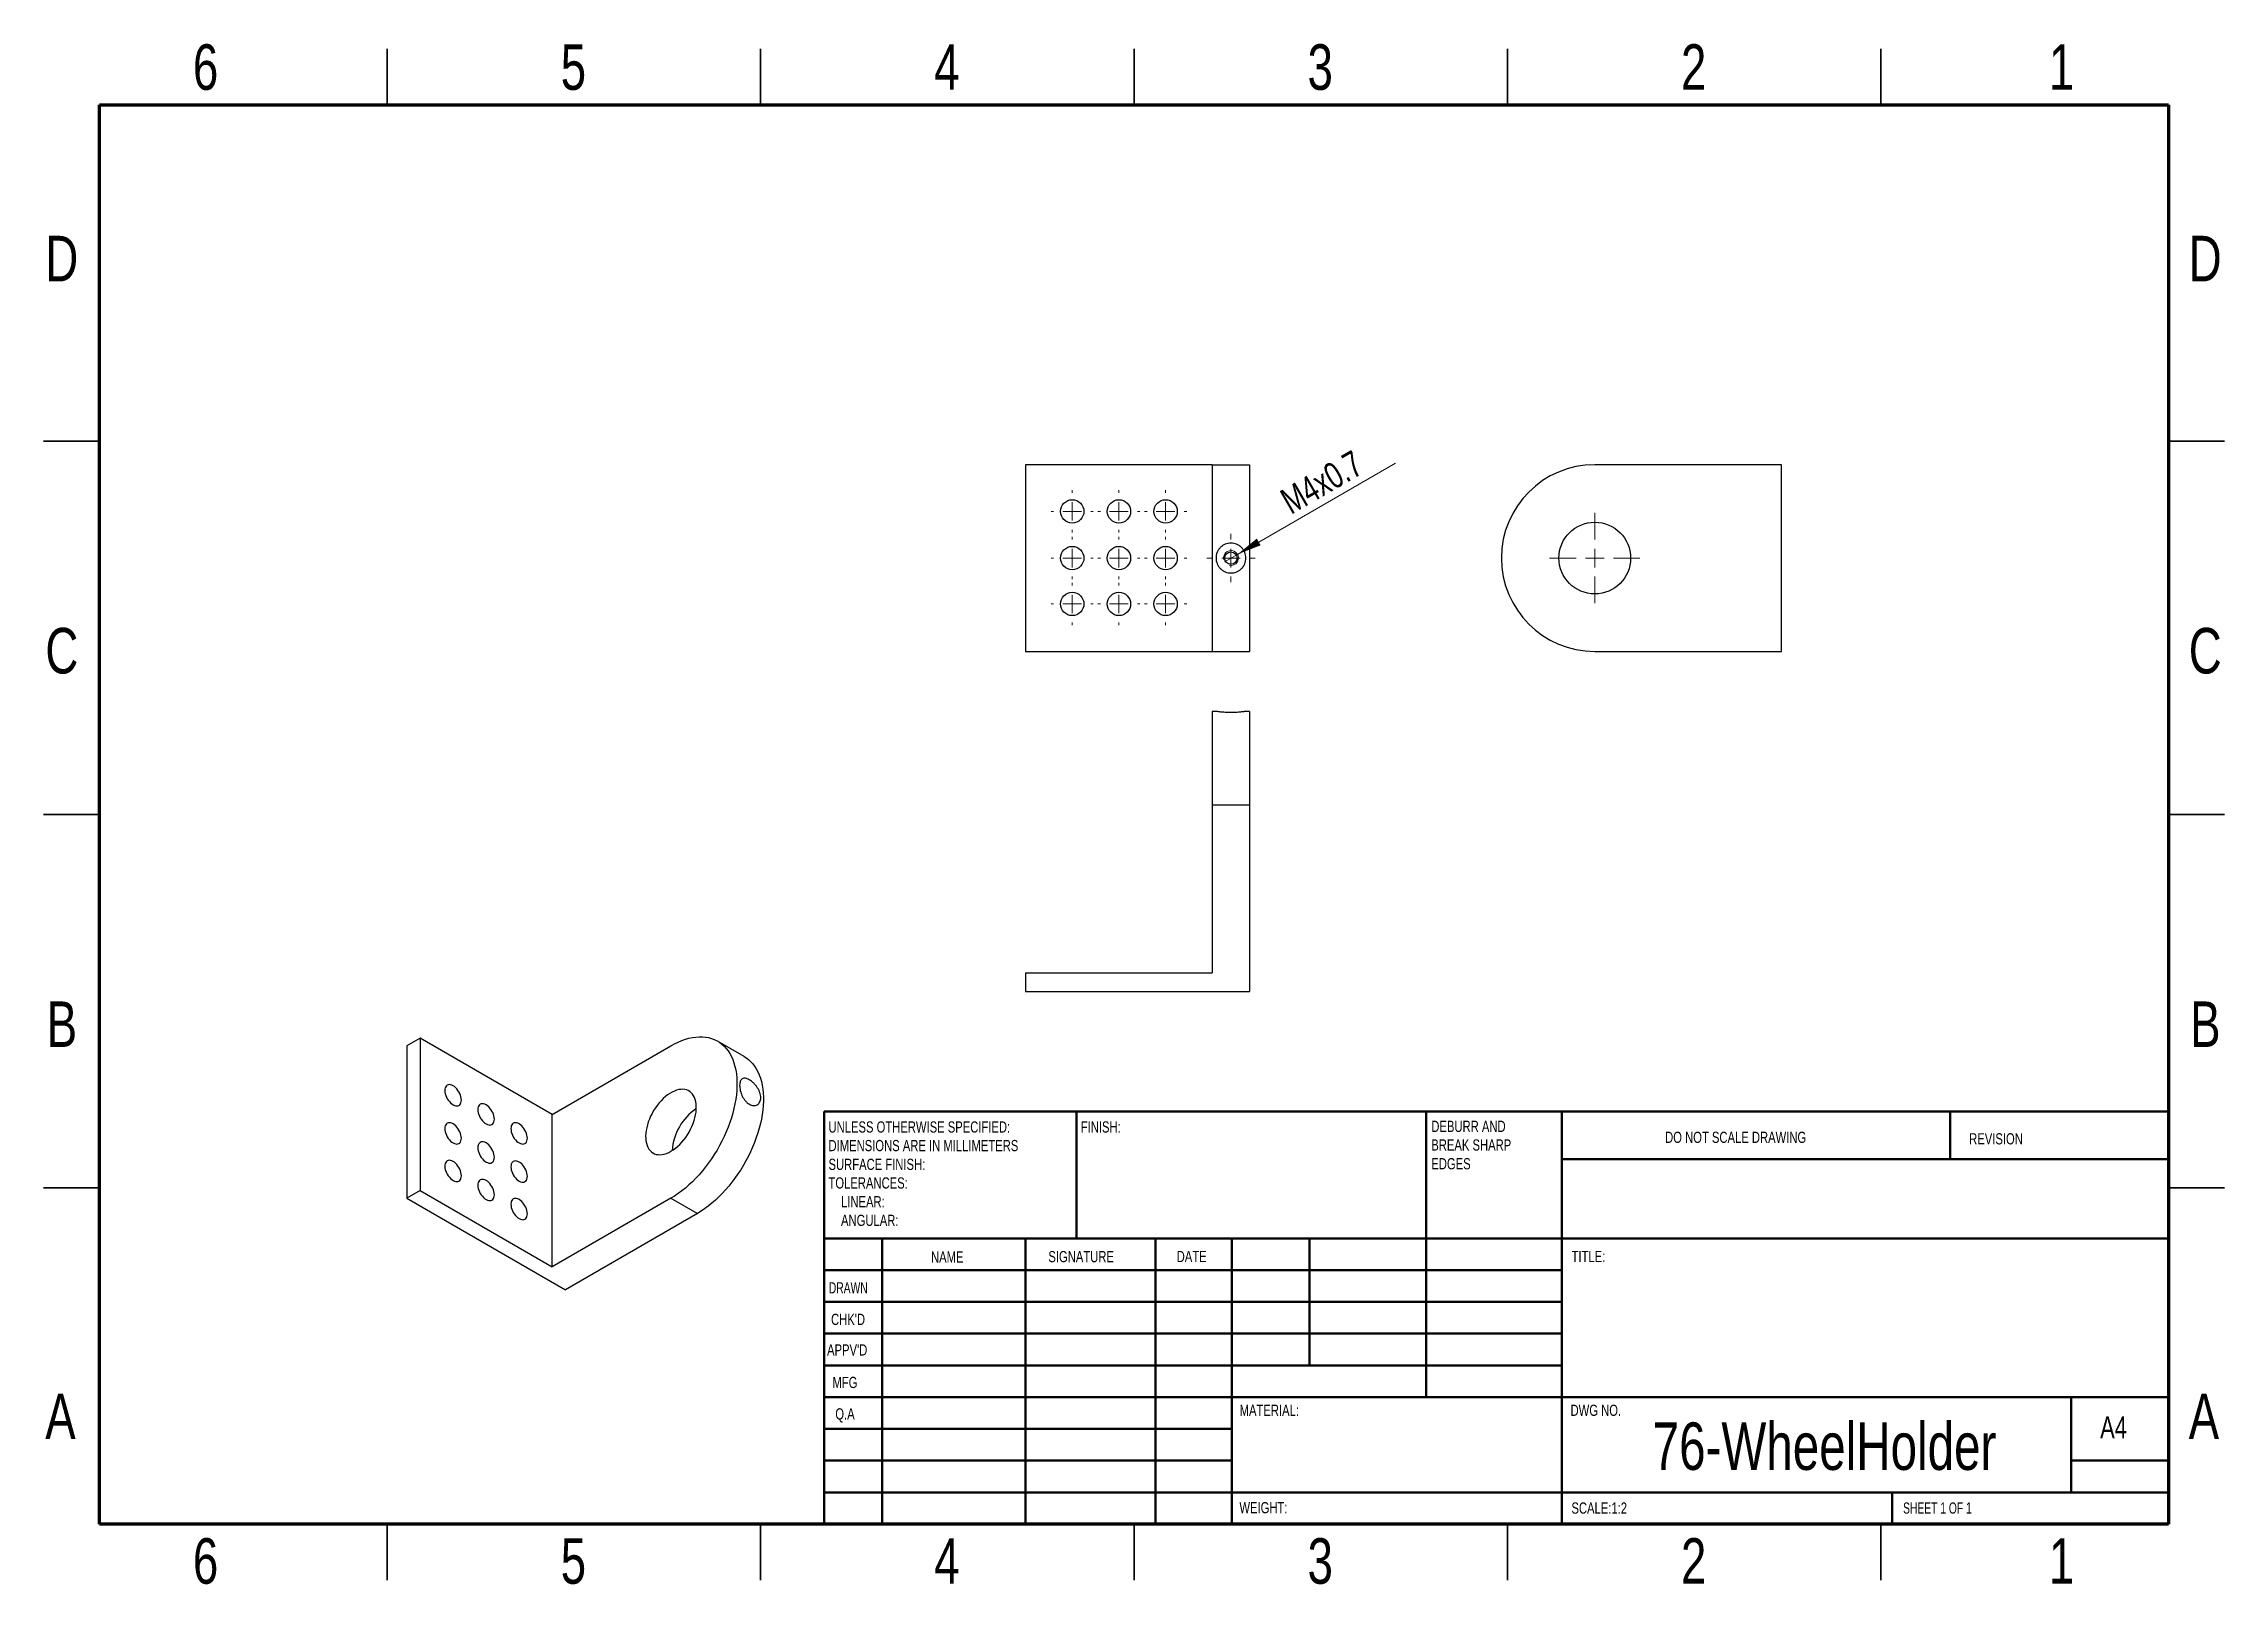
# Model space of a CAD drawing. Header units: inches. Extents: x 0.1 to 11.6, y 0.1 to 8.2.
import ezdxf

# ---------------------------------------------------------------- set-up
doc = ezdxf.new("R2010")
doc.units = ezdxf.units.IN
doc.header["$MEASUREMENT"] = 0
doc.styles.add('SLDTEXTSTYLE0', font='TXT', dxfattribs={"width": 0.75})
doc.styles.add('SLDTEXTSTYLE1', font='TXT', dxfattribs={"width": 0.686449})
doc.styles.add('SLDTEXTSTYLE2', font='TXT', dxfattribs={"width": 0.6875})
doc.dimstyles.new('SLDDIMSTYLE0', dxfattribs={"dimtxt": 0.137795, "dimasz": 0.13, "dimexe": 0, "dimexo": 0.0625, "dimgap": 0.034449, "dimtad": 1, "dimlfac": 2, "dimrnd": 1e-09, "dimzin": 12, "dimdsep": 46, "dimtxsty": 'SLDTEXTSTYLE0', "dimblk1": 'NONE', "dimsah": 1, "dimcen": 0, "dimadec": 0, "dimazin": 3, "dimtfac": 1, "dimtmove": 0, "dimatfit": 3, "dimldrblk": 'NONE', "dimfxl": 0, "dimfrac": 2, "dimtolj": 1, "dimtzin": 12, "dimarcsym": 0})

# ---------------------------------------------------------------- blocks, each defined once
blk = doc.blocks.new('SW_NOTE_0')
at = {"color": 0, "linetype": 'Continuous', "lineweight": 0, "attachment_point": 1, "style": 'SLDTEXTSTYLE0'}
for s, insert, char_height in [('UNLESS OTHERWISE SPECIFIED:', (0, 0.076), 0.05906), ('DIMENSIONS ARE IN MILLIMETERS', (0, -0.022), 0.05906), ('TOLERANCES:', (0, -0.219), 0.05906), ('SURFACE FINISH:', (0, -0.121), 0.05906), ('LINEAR:', (0.066, -0.318), 0.0591), ('ANGULAR:', (0.066, -0.416), 0.0591)]:
    blk.add_mtext(s, dxfattribs=dict(at, insert=insert, char_height=char_height))
blk = doc.blocks.new('SW_NOTE_0_1')
at = {"color": 0, "linetype": 'Continuous', "lineweight": 0, "attachment_point": 1, "style": 'SLDTEXTSTYLE0'}
for s, insert, char_height in [('DEBURR AND', (0, 0.076), 0.0591), ('BREAK SHARP', (0, -0.022), 0.05906), ('EDGES', (0, -0.121), 0.0591)]:
    blk.add_mtext(s, dxfattribs=dict(at, insert=insert, char_height=char_height))
blk = doc.blocks.new('_D')
at = {"color": 7, "linetype": 'Continuous', "lineweight": 0}
for q in [(7.225, 5.986), (6.323, 5.466)]:
    blk.add_line((6.392, 5.505), q, dxfattribs=at)
at = {"color": 7, "linetype": 'Continuous', "lineweight": 18}
blk.add_solid([(6.392, 5.505), (6.514, 5.553), (6.494, 5.588)], dxfattribs=at)
at = {"color": 7, "linetype": 'Continuous', "lineweight": 18, "insert": (6.605, 5.832), "char_height": 0.1378, "attachment_point": 1, "rotation": 30, "style": 'SLDTEXTSTYLE0'}
blk.add_mtext('M4x0.7', dxfattribs=at)
blk = doc.blocks.new('_None')
blk = doc.blocks.new('SW_CENTERMARKSYMBOL_0')
at = {"color": 0, "linetype": 'Continuous', "lineweight": 18}
for p, q in [((-0.098, 0), (-0.111, 0)), ((0, 0), (-0.049, 0)), ((0, 0.098), (0, 0.111)), ((0, 0), (0, 0.049)), ((0, 0), (0, -0.049)), ((0, 0), (0.049, 0)), ((0.098, 0), (0.111, 0)), ((0, -0.098), (0, -0.111))]:
    blk.add_line(p, q, dxfattribs=at)
blk = doc.blocks.new('SW_CENTERMARKSYMBOL_1')
at = {"color": 0, "linetype": 'Continuous', "lineweight": 18}
for p, q in [((-0.098, 0), (-0.111, 0)), ((0, 0), (-0.049, 0)), ((0, 0.098), (0, 0.111)), ((0, 0), (0, 0.049)), ((0, 0), (0, -0.049)), ((0, 0), (0.049, 0)), ((0.098, 0), (0.111, 0)), ((0, -0.098), (0, -0.111))]:
    blk.add_line(p, q, dxfattribs=at)
blk = doc.blocks.new('SW_CENTERMARKSYMBOL_2')
at = {"color": 0, "linetype": 'Continuous', "lineweight": 18}
for p, q in [((-0.098, 0), (-0.111, 0)), ((0, 0), (-0.049, 0)), ((0, 0.098), (0, 0.111)), ((0, 0), (0, 0.049)), ((0, 0), (0, -0.049)), ((0, 0), (0.049, 0)), ((0.098, 0), (0.111, 0)), ((0, -0.098), (0, -0.111))]:
    blk.add_line(p, q, dxfattribs=at)
blk = doc.blocks.new('SW_CENTERMARKSYMBOL_3')
at = {"color": 0, "linetype": 'Continuous', "lineweight": 18}
for p, q in [((-0.098, 0), (-0.111, 0)), ((0, 0), (-0.049, 0)), ((0, 0.098), (0, 0.111)), ((0, 0), (0, 0.049)), ((0, 0), (0, -0.049)), ((0, 0), (0.049, 0)), ((0.098, 0), (0.111, 0)), ((0, -0.098), (0, -0.111))]:
    blk.add_line(p, q, dxfattribs=at)
blk = doc.blocks.new('SW_CENTERMARKSYMBOL_4')
at = {"color": 0, "linetype": 'Continuous', "lineweight": 18}
for p, q in [((-0.098, 0), (-0.111, 0)), ((0, 0), (-0.049, 0)), ((0, 0.098), (0, 0.111)), ((0, 0), (0, 0.049)), ((0, 0), (0, -0.049)), ((0, 0), (0.049, 0)), ((0.098, 0), (0.111, 0)), ((0, -0.098), (0, -0.111))]:
    blk.add_line(p, q, dxfattribs=at)
blk = doc.blocks.new('SW_CENTERMARKSYMBOL_5')
at = {"color": 0, "linetype": 'Continuous', "lineweight": 18}
for p, q in [((-0.098, 0), (-0.111, 0)), ((0, 0), (-0.049, 0)), ((0, 0.098), (0, 0.111)), ((0, 0), (0, 0.049)), ((0, 0), (0, -0.049)), ((0, 0), (0.049, 0)), ((0.098, 0), (0.111, 0)), ((0, -0.098), (0, -0.111))]:
    blk.add_line(p, q, dxfattribs=at)
blk = doc.blocks.new('SW_CENTERMARKSYMBOL_6')
at = {"color": 0, "linetype": 'Continuous', "lineweight": 18}
for p, q in [((-0.098, 0), (-0.111, 0)), ((0, 0), (-0.049, 0)), ((0, 0.098), (0, 0.111)), ((0, 0), (0, 0.049)), ((0, 0), (0, -0.049)), ((0, 0), (0.049, 0)), ((0.098, 0), (0.111, 0)), ((0, -0.098), (0, -0.111))]:
    blk.add_line(p, q, dxfattribs=at)
blk = doc.blocks.new('SW_CENTERMARKSYMBOL_7')
at = {"color": 0, "linetype": 'Continuous', "lineweight": 18}
for p, q in [((-0.098, 0), (-0.111, 0)), ((0, 0), (-0.049, 0)), ((0, 0.098), (0, 0.111)), ((0, 0), (0, 0.049)), ((0, 0), (0, -0.049)), ((0, 0), (0.049, 0)), ((0.098, 0), (0.111, 0)), ((0, -0.098), (0, -0.111))]:
    blk.add_line(p, q, dxfattribs=at)
blk = doc.blocks.new('SW_CENTERMARKSYMBOL_8')
at = {"color": 0, "linetype": 'Continuous', "lineweight": 18}
for p, q in [((-0.098, 0), (-0.111, 0)), ((0, 0), (-0.049, 0)), ((0, 0.098), (0, 0.111)), ((0, 0), (0, 0.049)), ((0, 0), (0, -0.049)), ((0, 0), (0.049, 0)), ((0.098, 0), (0.111, 0)), ((0, -0.098), (0, -0.111))]:
    blk.add_line(p, q, dxfattribs=at)
blk = doc.blocks.new('SW_CENTERMARKSYMBOL_9')
at = {"color": 0, "linetype": 'Continuous', "lineweight": 18}
for p, q in [((0, 0.098), (0, 0.128)), ((-0.098, 0), (-0.128, 0)), ((0, 0), (-0.049, 0)), ((0, 0), (0, 0.049)), ((0, 0), (0, -0.049)), ((0, 0), (0.049, 0)), ((0.098, 0), (0.128, 0)), ((0, -0.098), (0, -0.128))]:
    blk.add_line(p, q, dxfattribs=at)
blk = doc.blocks.new('SW_CENTERMARKSYMBOL_10')
at = {"color": 0, "linetype": 'Continuous', "lineweight": 18}
for p, q in [((0, 0.098), (0, 0.238)), ((-0.098, 0), (-0.238, 0)), ((0, 0), (-0.049, 0)), ((0, 0), (0, 0.049)), ((0, 0), (0, -0.049)), ((0, 0), (0.049, 0)), ((0.098, 0), (0.238, 0)), ((0, -0.098), (0, -0.238))]:
    blk.add_line(p, q, dxfattribs=at)

msp = doc.modelspace()

# ---------------------------------------------------------------- linework, layer by layer
at = {"color": 7, "linetype": 'Continuous', "lineweight": 35}
for p, q in [((1.9094, 7.874), (1.9094, 8.1693)), ((3.878, 7.874), (3.878, 8.1693)), ((5.8465, 8.1693), (5.8465, 7.874)), ((5.8465, 7.874), (5.8465, 8.1693)), ((7.815, 7.874), (7.815, 8.1693)), ((9.7835, 7.874), (9.7835, 8.1693)), ((0.3937, 6.1024), (0.0984, 6.1024)), ((11.2992, 6.1024), (11.5945, 6.1024)), ((0.0984, 4.1339), (0.3937, 4.1339)), ((0.3937, 4.1339), (0.0984, 4.1339)), ((11.5945, 4.1339), (11.2992, 4.1339)), ((11.2992, 4.1339), (11.5945, 4.1339)), ((0.3937, 2.1654), (0.0984, 2.1654)), ((11.2992, 2.1654), (11.5945, 2.1654)), ((1.9094, 0.3937), (1.9094, 0.0984)), ((3.878, 0.3937), (3.878, 0.0984)), ((5.8465, 0.0984), (5.8465, 0.3937)), ((5.8465, 0.3937), (5.8465, 0.0984)), ((7.815, 0.3937), (7.815, 0.0984)), ((9.7835, 0.3937), (9.7835, 0.0984))]:
    msp.add_line(p, q, dxfattribs=at)
at = {"color": 7, "linetype": 'Continuous', "lineweight": 70}
for p, q in [((0.3937, 0.3937), (0.3937, 7.874)), ((0.3937, 7.874), (11.2992, 7.874)), ((11.2992, 7.874), (11.2992, 0.3937)), ((11.2992, 0.3937), (0.3937, 0.3937))]:
    msp.add_line(p, q, dxfattribs=at)
at = {"color": 7, "linetype": 'Continuous', "lineweight": 25}
for p, q in [((5.2749, 5.9777), (5.2749, 4.9935)), ((6.2591, 5.9777), (5.2749, 5.9777)), ((6.2591, 5.9777), (6.456, 5.9777)), ((6.2591, 5.9777), (6.2591, 4.9935)), ((6.456, 5.9777), (6.456, 4.9935)), ((9.2597, 5.9777), (8.2755, 5.9777)), ((9.2597, 4.9935), (9.2597, 5.9777)), ((5.2749, 4.9935), (6.2591, 4.9935)), ((6.2591, 4.9935), (6.456, 4.9935)), ((8.2755, 4.9935), (9.2597, 4.9935)), ((6.2788, 4.6776), (6.2591, 4.6776)), ((6.2591, 4.6776), (6.2591, 4.1855)), ((6.456, 4.6776), (6.4361, 4.6776)), ((6.456, 4.6776), (6.456, 4.1855)), ((6.2591, 4.1855), (6.2591, 3.2996)), ((6.2591, 4.1855), (6.456, 4.1855)), ((6.456, 4.1855), (6.456, 3.2012)), ((5.2749, 3.2996), (5.2749, 3.2012)), ((5.2749, 3.2996), (6.2591, 3.2996)), ((5.2749, 3.2012), (6.456, 3.2012)), ((2.0833, 2.9552), (2.0137, 2.915)), ((2.0137, 2.915), (2.0137, 2.1113)), ((2.7792, 2.5534), (2.0833, 2.9552)), ((2.0833, 2.9552), (2.0833, 2.1515)), ((2.7792, 2.5534), (3.4056, 2.915)), ((3.7908, 2.859), (3.6516, 2.9393)), ((2.7792, 1.7497), (2.7792, 2.5534)), ((2.0833, 2.1515), (2.0137, 2.1113)), ((2.0137, 2.1113), (2.8488, 1.6292)), ((2.0833, 2.1515), (2.7792, 1.7497)), ((3.4056, 2.1113), (2.7792, 1.7497)), ((3.4056, 2.1113), (3.5448, 2.0309)), ((3.5448, 2.0309), (2.8488, 1.6292))]:
    msp.add_line(p, q, dxfattribs=at)
at = {"color": 7, "linetype": 'Continuous', "lineweight": 50}
for p, q in [((4.2126, 2.5689), (11.2992, 2.5689)), ((4.2126, 2.5689), (4.2126, 0.3937)), ((5.5433, 1.8996), (5.5433, 2.5689)), ((7.3858, 2.5689), (7.3858, 1.063)), ((8.1024, 2.5689), (8.1024, 0.3937)), ((10.1496, 2.3179), (10.1496, 2.5689)), ((11.2992, 2.3179), (8.1024, 2.3179)), ((11.2992, 1.8996), (4.2126, 1.8996)), ((4.5197, 1.8996), (4.5197, 0.3937)), ((5.2752, 1.8996), (5.2752, 0.3937)), ((5.9606, 1.8996), (5.9606, 0.3937)), ((6.3622, 0.3937), (6.3622, 1.8996)), ((6.7717, 1.2303), (6.7717, 1.8996)), ((8.1024, 1.7323), (4.2126, 1.7323)), ((8.1024, 1.565), (4.2126, 1.565)), ((8.1024, 1.3976), (4.2126, 1.3976)), ((8.1024, 1.2303), (4.2126, 1.2303)), ((6.3622, 1.063), (4.2126, 1.063)), ((6.3622, 1.063), (11.2992, 1.063)), ((10.7874, 0.561), (10.7874, 1.063)), ((6.3622, 0.8957), (4.2126, 0.8957)), ((6.3622, 0.7283), (4.2126, 0.7283)), ((11.2992, 0.7283), (10.7874, 0.7283)), ((4.2126, 0.561), (11.2992, 0.561)), ((9.8425, 0.3937), (9.8425, 0.561))]:
    msp.add_line(p, q, dxfattribs=at)
at = {"color": 7, "linetype": 'Continuous', "lineweight": 25, "flags": 128}
for points in [[(3.4056, 2.915), (3.4248, 2.9254), (3.4439, 2.9346), (3.4629, 2.9426), (3.4817, 2.9492), (3.5003, 2.9545), (3.5186, 2.9584), (3.5366, 2.961), (3.5541, 2.9623), (3.5712, 2.9622), (3.5878, 2.9607), (3.6039, 2.9578), (3.6193, 2.9536), (3.6341, 2.9481), (3.6483, 2.9413), (3.6616, 2.9331), (3.6742, 2.9237), (3.686, 2.913), (3.6969, 2.9011), (3.707, 2.888), (3.7161, 2.8738), (3.7243, 2.8585), (3.7315, 2.8422), (3.7377, 2.8248), (3.7429, 2.8065), (3.7471, 2.7873), (3.7503, 2.7673), (3.7524, 2.7465), (3.7535, 2.725), (3.7535, 2.7029), (3.7524, 2.6802), (3.7503, 2.6569), (3.7471, 2.6333), (3.7429, 2.6092), (3.7377, 2.5849), (3.7315, 2.5604), (3.7243, 2.5357), (3.7161, 2.5109), (3.707, 2.4862), (3.6969, 2.4615), (3.686, 2.437), (3.6742, 2.4128), (3.6616, 2.3888), (3.6483, 2.3652), (3.6341, 2.342), (3.6193, 2.3194), (3.6039, 2.2974), (3.5878, 2.276), (3.5712, 2.2553), (3.5541, 2.2355), (3.5366, 2.2164), (3.5186, 2.1983), (3.5003, 2.1811), (3.4817, 2.165), (3.4629, 2.1498), (3.4439, 2.1358), (3.4248, 2.123), (3.4056, 2.1113)], [(3.7908, 2.859), (3.8008, 2.8527), (3.8134, 2.8433), (3.8252, 2.8326), (3.8361, 2.8207), (3.8462, 2.8077), (3.8553, 2.7935), (3.8635, 2.7782), (3.8707, 2.7618), (3.8769, 2.7445), (3.8821, 2.7262), (3.8863, 2.707), (3.8895, 2.687), (3.8916, 2.6662), (3.8926, 2.6447), (3.8926, 2.6225), (3.8916, 2.5998), (3.8895, 2.5766), (3.8863, 2.5529), (3.8821, 2.5289), (3.8769, 2.5046), (3.8707, 2.48), (3.8635, 2.4553), (3.8553, 2.4306), (3.8462, 2.4058), (3.8361, 2.3812), (3.8252, 2.3567), (3.8134, 2.3324), (3.8008, 2.3084), (3.7874, 2.2848), (3.7733, 2.2617), (3.7585, 2.2391), (3.7431, 2.217), (3.727, 2.1957), (3.7104, 2.175), (3.6933, 2.1551), (3.6757, 2.1361), (3.6578, 2.1179), (3.6395, 2.1008), (3.6209, 2.0846), (3.6021, 2.0695), (3.5831, 2.0555), (3.564, 2.0426), (3.5448, 2.0309)], [(2.2572, 2.6036), (2.2641, 2.6003), (2.2707, 2.5983), (2.277, 2.5976), (2.2828, 2.5984), (2.288, 2.6005), (2.2924, 2.604), (2.296, 2.6086), (2.2986, 2.6144), (2.3002, 2.6211), (2.3007, 2.6287), (2.3002, 2.6369), (2.2986, 2.6454), (2.296, 2.6542), (2.2924, 2.663), (2.288, 2.6716), (2.2828, 2.6797), (2.277, 2.6872), (2.2707, 2.6938), (2.2641, 2.6995), (2.2572, 2.704), (2.2504, 2.7073), (2.2438, 2.7093), (2.2375, 2.71), (2.2317, 2.7092), (2.2265, 2.7071), (2.2221, 2.7036), (2.2185, 2.699), (2.2159, 2.6932), (2.2143, 2.6865), (2.2138, 2.6789), (2.2143, 2.6707), (2.2159, 2.6622), (2.2185, 2.6534), (2.2221, 2.6446), (2.2265, 2.636), (2.2317, 2.6279), (2.2375, 2.6204), (2.2438, 2.6138), (2.2504, 2.6081), (2.2572, 2.6036)], [(3.4056, 2.3588), (3.4174, 2.3663), (3.4291, 2.3748), (3.4407, 2.3845), (3.4519, 2.3951), (3.4628, 2.4067), (3.4733, 2.4191), (3.4832, 2.4323), (3.4925, 2.4461), (3.5011, 2.4604), (3.509, 2.4751), (3.5161, 2.4901), (3.5223, 2.5053), (3.5276, 2.5206), (3.5319, 2.5358), (3.5353, 2.5508), (3.5376, 2.5656), (3.5389, 2.5799), (3.5392, 2.5937), (3.5384, 2.6068), (3.5366, 2.6193), (3.5337, 2.6309), (3.5299, 2.6416), (3.5251, 2.6512), (3.5193, 2.6598), (3.5127, 2.6673), (3.5052, 2.6735), (3.4969, 2.6785), (3.4879, 2.6822), (3.4783, 2.6846), (3.4681, 2.6856), (3.4574, 2.6853), (3.4463, 2.6836), (3.4349, 2.6806), (3.4233, 2.6763), (3.4115, 2.6707), (3.3997, 2.6639), (3.3879, 2.6559), (3.3763, 2.6468), (3.3649, 2.6366), (3.3538, 2.6255), (3.3431, 2.6134), (3.3329, 2.6007), (3.3233, 2.5872), (3.3143, 2.5731), (3.306, 2.5586), (3.2985, 2.5437), (3.2919, 2.5286), (3.2861, 2.5133), (3.2813, 2.4981), (3.2775, 2.4829), (3.2746, 2.468), (3.2728, 2.4535), (3.272, 2.4394), (3.2723, 2.4259), (3.2736, 2.4131), (3.2759, 2.4011), (3.2793, 2.3899), (3.2836, 2.3797), (3.2889, 2.3706), (3.2951, 2.3626), (3.3022, 2.3557), (3.3101, 2.3501), (3.3187, 2.3458), (3.328, 2.3427), (3.3379, 2.341), (3.3484, 2.3407), (3.3593, 2.3417), (3.3705, 2.344), (3.3821, 2.3477), (3.3938, 2.3526), (3.4056, 2.3588)], [(2.4312, 2.5031), (2.438, 2.4998), (2.4447, 2.4978), (2.451, 2.4972), (2.4568, 2.498), (2.462, 2.5001), (2.4664, 2.5035), (2.47, 2.5082), (2.4726, 2.5139), (2.4742, 2.5207), (2.4747, 2.5282), (2.4742, 2.5364), (2.4726, 2.545), (2.47, 2.5538), (2.4664, 2.5626), (2.462, 2.5711), (2.4568, 2.5792), (2.451, 2.5867), (2.4447, 2.5934), (2.438, 2.599), (2.4312, 2.6036), (2.4244, 2.6069), (2.4178, 2.6089), (2.4115, 2.6095), (2.4057, 2.6087), (2.4005, 2.6066), (2.3961, 2.6032), (2.3925, 2.5985), (2.3899, 2.5928), (2.3883, 2.586), (2.3877, 2.5785), (2.3883, 2.5703), (2.3899, 2.5617), (2.3925, 2.5529), (2.3961, 2.5441), (2.4005, 2.5356), (2.4057, 2.5275), (2.4115, 2.52), (2.4178, 2.5133), (2.4244, 2.5077), (2.4312, 2.5031)], [(2.2572, 2.4026), (2.2641, 2.3993), (2.2707, 2.3973), (2.277, 2.3967), (2.2828, 2.3975), (2.288, 2.3996), (2.2924, 2.403), (2.296, 2.4077), (2.2986, 2.4135), (2.3002, 2.4202), (2.3007, 2.4278), (2.3002, 2.4359), (2.2986, 2.4445), (2.296, 2.4533), (2.2924, 2.4621), (2.288, 2.4706), (2.2828, 2.4788), (2.277, 2.4862), (2.2707, 2.4929), (2.2641, 2.4986), (2.2572, 2.5031), (2.2504, 2.5064), (2.2438, 2.5084), (2.2375, 2.509), (2.2317, 2.5083), (2.2265, 2.5061), (2.2221, 2.5027), (2.2185, 2.4981), (2.2159, 2.4923), (2.2143, 2.4855), (2.2138, 2.478), (2.2143, 2.4698), (2.2159, 2.4612), (2.2185, 2.4524), (2.2221, 2.4437), (2.2265, 2.4351), (2.2317, 2.427), (2.2375, 2.4195), (2.2438, 2.4129), (2.2504, 2.4072), (2.2572, 2.4026)], [(2.6052, 2.4027), (2.612, 2.3994), (2.6187, 2.3974), (2.625, 2.3968), (2.6308, 2.3975), (2.636, 2.3996), (2.6404, 2.4031), (2.644, 2.4077), (2.6466, 2.4135), (2.6482, 2.4202), (2.6487, 2.4278), (2.6482, 2.436), (2.6466, 2.4445), (2.644, 2.4533), (2.6404, 2.4621), (2.636, 2.4707), (2.6308, 2.4788), (2.625, 2.4863), (2.6187, 2.4929), (2.612, 2.4986), (2.6052, 2.5031), (2.5984, 2.5064), (2.5918, 2.5084), (2.5855, 2.5091), (2.5797, 2.5083), (2.5745, 2.5062), (2.57, 2.5027), (2.5665, 2.4981), (2.5639, 2.4923), (2.5623, 2.4856), (2.5617, 2.478), (2.5623, 2.4699), (2.5639, 2.4613), (2.5665, 2.4525), (2.57, 2.4437), (2.5745, 2.4351), (2.5797, 2.427), (2.5855, 2.4196), (2.5918, 2.4129), (2.5984, 2.4072), (2.6052, 2.4027)], [(2.2572, 2.2049), (2.2641, 2.2016), (2.2707, 2.1996), (2.277, 2.199), (2.2828, 2.1998), (2.288, 2.2019), (2.2924, 2.2053), (2.296, 2.21), (2.2986, 2.2158), (2.3002, 2.2225), (2.3007, 2.2301), (2.3002, 2.2382), (2.2986, 2.2468), (2.296, 2.2556), (2.2924, 2.2644), (2.288, 2.2729), (2.2828, 2.281), (2.277, 2.2885), (2.2707, 2.2952), (2.2641, 2.3009), (2.2572, 2.3054), (2.2504, 2.3087), (2.2438, 2.3107), (2.2375, 2.3113), (2.2317, 2.3106), (2.2265, 2.3084), (2.2221, 2.305), (2.2185, 2.3003), (2.2159, 2.2946), (2.2143, 2.2878), (2.2138, 2.2803), (2.2143, 2.2721), (2.2159, 2.2635), (2.2185, 2.2547), (2.2221, 2.246), (2.2265, 2.2374), (2.2317, 2.2293), (2.2375, 2.2218), (2.2438, 2.2152), (2.2504, 2.2095), (2.2572, 2.2049)], [(2.4312, 2.3022), (2.438, 2.2989), (2.4447, 2.2969), (2.451, 2.2963), (2.4568, 2.297), (2.462, 2.2992), (2.4664, 2.3026), (2.47, 2.3073), (2.4726, 2.313), (2.4742, 2.3198), (2.4747, 2.3273), (2.4742, 2.3355), (2.4726, 2.3441), (2.47, 2.3529), (2.4664, 2.3616), (2.462, 2.3702), (2.4568, 2.3783), (2.451, 2.3858), (2.4447, 2.3924), (2.438, 2.3981), (2.4312, 2.4027), (2.4244, 2.406), (2.4178, 2.408), (2.4115, 2.4086), (2.4057, 2.4078), (2.4005, 2.4057), (2.3961, 2.4023), (2.3925, 2.3976), (2.3899, 2.3918), (2.3883, 2.3851), (2.3877, 2.3775), (2.3883, 2.3694), (2.3899, 2.3608), (2.3925, 2.352), (2.3961, 2.3432), (2.4005, 2.3347), (2.4057, 2.3266), (2.4115, 2.3191), (2.4178, 2.3124), (2.4244, 2.3067), (2.4312, 2.3022)], [(2.6052, 2.2018), (2.612, 2.1984), (2.6187, 2.1965), (2.625, 2.1958), (2.6308, 2.1966), (2.636, 2.1987), (2.6404, 2.2021), (2.644, 2.2068), (2.6466, 2.2126), (2.6482, 2.2193), (2.6487, 2.2269), (2.6482, 2.235), (2.6466, 2.2436), (2.644, 2.2524), (2.6404, 2.2612), (2.636, 2.2697), (2.6308, 2.2779), (2.625, 2.2853), (2.6187, 2.292), (2.612, 2.2977), (2.6052, 2.3022), (2.5984, 2.3055), (2.5918, 2.3075), (2.5855, 2.3081), (2.5797, 2.3074), (2.5745, 2.3053), (2.57, 2.3018), (2.5665, 2.2972), (2.5639, 2.2914), (2.5623, 2.2846), (2.5617, 2.2771), (2.5623, 2.2689), (2.5639, 2.2603), (2.5665, 2.2516), (2.57, 2.2428), (2.5745, 2.2342), (2.5797, 2.2261), (2.5855, 2.2186), (2.5918, 2.212), (2.5984, 2.2063), (2.6052, 2.2018)], [(2.4312, 2.1045), (2.438, 2.1012), (2.4447, 2.0992), (2.451, 2.0986), (2.4568, 2.0993), (2.462, 2.1015), (2.4664, 2.1049), (2.47, 2.1095), (2.4726, 2.1153), (2.4742, 2.1221), (2.4747, 2.1296), (2.4742, 2.1378), (2.4726, 2.1464), (2.47, 2.1552), (2.4664, 2.1639), (2.462, 2.1725), (2.4568, 2.1806), (2.451, 2.1881), (2.4447, 2.1947), (2.438, 2.2004), (2.4312, 2.205), (2.4244, 2.2083), (2.4178, 2.2103), (2.4115, 2.2109), (2.4057, 2.2101), (2.4005, 2.208), (2.3961, 2.2046), (2.3925, 2.1999), (2.3899, 2.1941), (2.3883, 2.1874), (2.3877, 2.1798), (2.3883, 2.1717), (2.3899, 2.1631), (2.3925, 2.1543), (2.3961, 2.1455), (2.4005, 2.137), (2.4057, 2.1288), (2.4115, 2.1214), (2.4178, 2.1147), (2.4244, 2.109), (2.4312, 2.1045)], [(2.6052, 2.0041), (2.612, 2.0007), (2.6187, 1.9988), (2.625, 1.9981), (2.6308, 1.9989), (2.636, 2.001), (2.6404, 2.0044), (2.644, 2.0091), (2.6466, 2.0149), (2.6482, 2.0216), (2.6487, 2.0292), (2.6482, 2.0373), (2.6466, 2.0459), (2.644, 2.0547), (2.6404, 2.0635), (2.636, 2.072), (2.6308, 2.0802), (2.625, 2.0876), (2.6187, 2.0943), (2.612, 2.1), (2.6052, 2.1045), (2.5984, 2.1078), (2.5918, 2.1098), (2.5855, 2.1104), (2.5797, 2.1097), (2.5745, 2.1076), (2.57, 2.1041), (2.5665, 2.0995), (2.5639, 2.0937), (2.5623, 2.0869), (2.5617, 2.0794), (2.5623, 2.0712), (2.5639, 2.0626), (2.5665, 2.0539), (2.57, 2.0451), (2.5745, 2.0365), (2.5797, 2.0284), (2.5855, 2.0209), (2.5918, 2.0143), (2.5984, 2.0086), (2.6052, 2.0041)]]:
    msp.add_lwpolyline(points, dxfattribs=at)
at = {"color": 7, "linetype": 'Continuous', "lineweight": 25}
for centre, radius in [((5.5209, 5.7317), 0.0615), ((5.767, 5.7317), 0.0615), ((6.0131, 5.7317), 0.0615), ((8.2755, 5.4856), 0.189), ((5.5209, 5.4856), 0.0615), ((5.767, 5.4856), 0.0615), ((6.0131, 5.4856), 0.0615), ((6.3576, 5.4856), 0.0325), ((5.5209, 5.2435), 0.0615), ((5.767, 5.2435), 0.0615), ((6.0131, 5.2435), 0.0615)]:
    msp.add_circle(centre, radius, dxfattribs=at)
for centre, radius, start, end in [((8.2755, 5.4856), 0.4921, 90, 270), ((3.7028, 2.3416), 0.2922, 124.06335, 175.94202)]:
    msp.add_arc(centre, radius, start, end, dxfattribs=at)
at = {"color": 7, "linetype": 'Continuous', "lineweight": 18}
msp.add_arc((6.3576, 5.4856), 0.0394, 255, 195, dxfattribs=at)
at = {"color": 7, "linetype": 'Continuous', "lineweight": 25}
for points, knots in [([(6.2788, 5.4856), (6.2788, 5.4908), (6.2793, 5.4959), (6.2813, 5.506), (6.2828, 5.511), (6.2868, 5.5206), (6.2892, 5.5251), (6.2949, 5.5336), (6.2983, 5.5377), (6.3055, 5.5449), (6.3095, 5.5482), (6.3181, 5.5539), (6.3226, 5.5564), (6.3321, 5.5603), (6.3371, 5.5618), (6.3473, 5.5639), (6.3524, 5.5644), (6.3627, 5.5644), (6.3679, 5.5638), (6.378, 5.5618), (6.3829, 5.5603), (6.3924, 5.5564), (6.397, 5.5539), (6.4056, 5.5482), (6.4095, 5.545), (6.4169, 5.5376), (6.4201, 5.5337), (6.4258, 5.5252), (6.4283, 5.5206), (6.4323, 5.511), (6.4338, 5.5061), (6.4358, 5.496), (6.4363, 5.4908), (6.4363, 5.4805), (6.4358, 5.4754), (6.4338, 5.4652), (6.4323, 5.4602), (6.4283, 5.4508), (6.4259, 5.4462), (6.4202, 5.4376), (6.4169, 5.4336), (6.4097, 5.4264), (6.4056, 5.423), (6.3971, 5.4173), (6.3926, 5.4149), (6.383, 5.4109), (6.378, 5.4094), (6.368, 5.4074), (6.3628, 5.4069), (6.3524, 5.4069), (6.3473, 5.4074), (6.3372, 5.4094), (6.3322, 5.4109), (6.3227, 5.4148), (6.3182, 5.4172), (6.3096, 5.423), (6.3055, 5.4263), (6.2983, 5.4335), (6.295, 5.4375), (6.2893, 5.4461), (6.2868, 5.4506), (6.2829, 5.4601), (6.2814, 5.4651), (6.2793, 5.4753), (6.2788, 5.4804), (6.2788, 5.4856)], [0, 0, 0, 0, 0.03125, 0.03125, 0.0625, 0.0625, 0.09375, 0.09375, 0.125, 0.125, 0.15625, 0.15625, 0.1875, 0.1875, 0.21875, 0.21875, 0.25, 0.25, 0.28125, 0.28125, 0.3125, 0.3125, 0.34375, 0.34375, 0.375, 0.375, 0.40625, 0.40625, 0.4375, 0.4375, 0.46875, 0.46875, 0.5, 0.5, 0.53125, 0.53125, 0.5625, 0.5625, 0.59375, 0.59375, 0.625, 0.625, 0.65625, 0.65625, 0.6875, 0.6875, 0.71875, 0.71875, 0.75, 0.75, 0.78125, 0.78125, 0.8125, 0.8125, 0.84375, 0.84375, 0.875, 0.875, 0.90625, 0.90625, 0.9375, 0.9375, 0.96875, 0.96875, 1, 1, 1, 1]), ([(6.4361, 4.6775), (6.4361, 4.6776), (6.4364, 4.6776), (6.4347, 4.6773), (6.431, 4.6767), (6.425, 4.6759), (6.4172, 4.6749), (6.4077, 4.6738), (6.3967, 4.6728), (6.3846, 4.6719), (6.3716, 4.6714), (6.3585, 4.6712), (6.3452, 4.6713), (6.3324, 4.6718), (6.3203, 4.6726), (6.3093, 4.6736), (6.2994, 4.6747), (6.2913, 4.6757), (6.285, 4.6766), (6.28, 4.6774), (6.2792, 4.6775), (6.2788, 4.6776)], [0, 0, 0, 0, 0.0150924, 0.0691265, 0.1213502, 0.1750653, 0.2277229, 0.281879, 0.3350188, 0.3897103, 0.4426265, 0.4971125, 0.5494346, 0.6032783, 0.6555677, 0.7093418, 0.7622039, 0.8165804, 0.8697345, 0.9244541, 1, 1, 1, 1]), ([(3.7675, 2.706), (3.7675, 2.7102), (3.7678, 2.7142), (3.769, 2.7215), (3.7699, 2.7248), (3.7723, 2.7308), (3.7738, 2.7333), (3.7773, 2.7377), (3.7793, 2.7394), (3.7839, 2.7421), (3.7864, 2.7429), (3.7919, 2.7438), (3.7949, 2.7438), (3.8012, 2.7429), (3.8045, 2.742), (3.8115, 2.7394), (3.815, 2.7377), (3.8223, 2.7335), (3.8261, 2.731), (3.8334, 2.7253), (3.8371, 2.7222), (3.8442, 2.7153), (3.8477, 2.7116), (3.8543, 2.7038), (3.8574, 2.6996), (3.8632, 2.691), (3.8658, 2.6866), (3.8704, 2.6776), (3.8724, 2.673), (3.8756, 2.6638), (3.8768, 2.6593), (3.8784, 2.6504), (3.8789, 2.6459), (3.8789, 2.6375), (3.8785, 2.6335), (3.8768, 2.6259), (3.8756, 2.6224), (3.8724, 2.616), (3.8704, 2.6131), (3.8658, 2.6081), (3.8632, 2.606), (3.8575, 2.6027), (3.8543, 2.6015), (3.8478, 2.6), (3.8443, 2.5997), (3.8372, 2.6001), (3.8335, 2.6008), (3.8261, 2.6032), (3.8224, 2.6048), (3.8151, 2.6091), (3.8115, 2.6116), (3.8046, 2.6175), (3.8012, 2.6209), (3.7949, 2.6282), (3.792, 2.6322), (3.7864, 2.6406), (3.7839, 2.6452), (3.7793, 2.6544), (3.7773, 2.6591), (3.7738, 2.6688), (3.7723, 2.6737), (3.7699, 2.6832), (3.769, 2.688), (3.7678, 2.6973), (3.7675, 2.7017), (3.7675, 2.706)], [0, 0, 0, 0, 0.03125, 0.03125, 0.0625, 0.0625, 0.09375, 0.09375, 0.125, 0.125, 0.15625, 0.15625, 0.1875, 0.1875, 0.21875, 0.21875, 0.25, 0.25, 0.28125, 0.28125, 0.3125, 0.3125, 0.34375, 0.34375, 0.375, 0.375, 0.40625, 0.40625, 0.4375, 0.4375, 0.46875, 0.46875, 0.5, 0.5, 0.53125, 0.53125, 0.5625, 0.5625, 0.59375, 0.59375, 0.625, 0.625, 0.65625, 0.65625, 0.6875, 0.6875, 0.71875, 0.71875, 0.75, 0.75, 0.78125, 0.78125, 0.8125, 0.8125, 0.84375, 0.84375, 0.875, 0.875, 0.90625, 0.90625, 0.9375, 0.9375, 0.96875, 0.96875, 1, 1, 1, 1])]:
    msp.add_open_spline(points, degree=3, knots=knots, dxfattribs=at)

# ---------------------------------------------------------------- block references
at = {"color": 7, "linetype": 'Continuous', "lineweight": 0}
for name, p in [('SW_CENTERMARKSYMBOL_7', (5.5209, 5.7317)), ('SW_CENTERMARKSYMBOL_1', (5.767, 5.7317)), ('SW_CENTERMARKSYMBOL_4', (6.0131, 5.7317)), ('SW_CENTERMARKSYMBOL_10', (8.2755, 5.4856)), ('SW_CENTERMARKSYMBOL_6', (5.5209, 5.4856)), ('SW_CENTERMARKSYMBOL_0', (5.767, 5.4856)), ('SW_CENTERMARKSYMBOL_3', (6.0131, 5.4856)), ('SW_CENTERMARKSYMBOL_9', (6.3576, 5.4856)), ('SW_CENTERMARKSYMBOL_8', (5.5209, 5.2435)), ('SW_CENTERMARKSYMBOL_2', (5.767, 5.2435)), ('SW_CENTERMARKSYMBOL_5', (6.0131, 5.2435)), ('SW_NOTE_0', (4.236, 2.4404)), ('SW_NOTE_0_1', (7.4137, 2.4437))]:
    msp.add_blockref(name, p, dxfattribs=at)

# ---------------------------------------------------------------- texts
for s, insert, char_height, attachment_point, style in [('6', (0.9523, 8.1935), 0.24, 2, 'SLDTEXTSTYLE0'), ('5', (2.8913, 8.1935), 0.24, 2, 'SLDTEXTSTYLE0'), ('4', (4.8598, 8.1935), 0.24, 2, 'SLDTEXTSTYLE0'), ('3', (6.8283, 8.1935), 0.24, 2, 'SLDTEXTSTYLE0'), ('2', (8.7968, 8.1935), 0.24, 2, 'SLDTEXTSTYLE0'), ('1', (10.7358, 8.1935), 0.24, 2, 'SLDTEXTSTYLE0'), ('D', (0.1941, 7.1841), 0.24, 2, 'SLDTEXTSTYLE0'), ('D', (11.4933, 7.1841), 0.24, 2, 'SLDTEXTSTYLE0'), ('C', (0.1944, 5.1172), 0.24, 2, 'SLDTEXTSTYLE0'), ('C', (11.4936, 5.1172), 0.24, 2, 'SLDTEXTSTYLE0'), ('B', (0.195, 3.1486), 0.24, 2, 'SLDTEXTSTYLE0'), ('B', (11.4942, 3.1486), 0.24, 2, 'SLDTEXTSTYLE0'), ('FINISH:', (5.5658, 2.5165), 0.05906, 1, 'SLDTEXTSTYLE0'), ('DO NOT SCALE DRAWING', (8.6462, 2.4619), 0.059055, 1, 'SLDTEXTSTYLE0'), ('REVISION', (10.2491, 2.4541), 0.05906, 1, 'SLDTEXTSTYLE0'), ('NAME', (4.7765, 1.8308), 0.05906, 1, 'SLDTEXTSTYLE0'), ('SIGNATURE', (5.395, 1.8331), 0.05906, 1, 'SLDTEXTSTYLE0'), ('DATE', (6.0714, 1.8337), 0.05906, 1, 'SLDTEXTSTYLE0'), ('TITLE:', (8.1532, 1.8337), 0.05906, 1, 'SLDTEXTSTYLE0'), ('DRAWN', (4.2379, 1.6687), 0.05906, 1, 'SLDTEXTSTYLE1'), ("CHK'D", (4.2496, 1.5024), 0.05906, 1, 'SLDTEXTSTYLE0'), ("APPV'D", (4.2284, 1.3412), 0.05906, 1, 'SLDTEXTSTYLE0'), ('MFG', (4.2569, 1.1699), 0.05906, 1, 'SLDTEXTSTYLE0'), ('A', (0.1873, 1.0817), 0.24, 2, 'SLDTEXTSTYLE0'), ('A', (11.4865, 1.0817), 0.24, 2, 'SLDTEXTSTYLE0'), ('Q.A', (4.272, 1.0041), 0.05906, 1, 'SLDTEXTSTYLE0'), ('MATERIAL:', (6.4034, 1.0231), 0.05906, 1, 'SLDTEXTSTYLE0'), ('DWG NO.', (8.1478, 1.0231), 0.05906, 1, 'SLDTEXTSTYLE0'), ('76-WheelHolder', (9.4866, 0.9294), 0.25, 2, 'SLDTEXTSTYLE0'), ('A4', (10.9398, 0.9609), 0.11458, 1, 'SLDTEXTSTYLE0'), ('WEIGHT:', (6.4023, 0.5098), 0.059, 1, 'SLDTEXTSTYLE0'), ('SCALE:1:2', (8.1525, 0.5079), 0.05906, 1, 'SLDTEXTSTYLE0'), ('SHEET 1 OF 1', (9.9007, 0.5079), 0.059055, 1, 'SLDTEXTSTYLE2'), ('6', (0.9523, 0.3194), 0.24, 2, 'SLDTEXTSTYLE0'), ('5', (2.8913, 0.3194), 0.24, 2, 'SLDTEXTSTYLE0'), ('4', (4.8598, 0.3194), 0.24, 2, 'SLDTEXTSTYLE0'), ('3', (6.8283, 0.3194), 0.24, 2, 'SLDTEXTSTYLE0'), ('2', (8.7968, 0.3194), 0.24, 2, 'SLDTEXTSTYLE0'), ('1', (10.7358, 0.3194), 0.24, 2, 'SLDTEXTSTYLE0')]:
    msp.add_mtext(s, dxfattribs=dict(at, insert=insert, char_height=char_height, attachment_point=attachment_point, style=style))

# ---------------------------------------------------------------- dimensions: what is measured, and where the dimension line sits
at = {"color": 7, "linetype": 'Continuous', "lineweight": 18}
dim = msp.add_diameter_dim_2p(p1=(6.3235, 5.4659), p2=(6.3917, 5.5053), text='M4x0.7', dimstyle='SLDDIMSTYLE0', override={"dimpost": '<>'}, dxfattribs=at)
dim.commit()
dim.dimension.update_dxf_attribs({"geometry": '_D', "text_midpoint": (6.9662, 5.837), "dimtype": 163})

doc.saveas('drawing.dxf')
